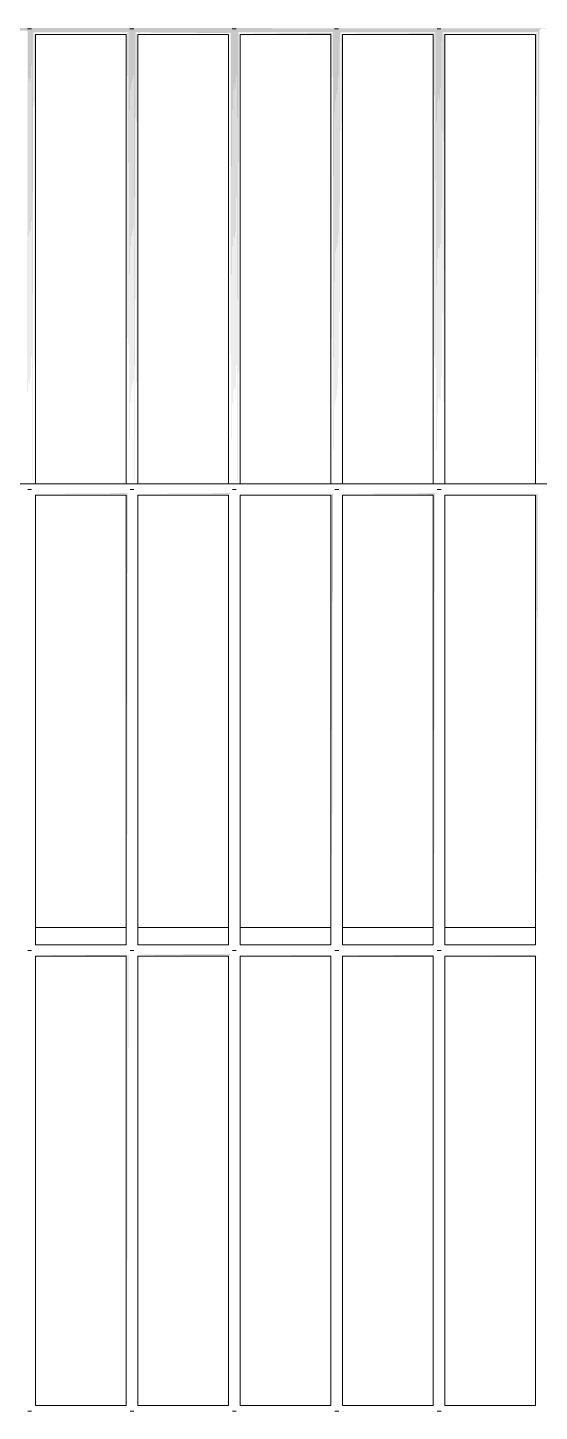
# Model space of a CAD drawing. Header units: metres. Extents: x -14 to 130, y -38 to 4.
# Drawn here: x 108.397 to 108.62, y -30.794 to -30.193 of the extents above; entities that cross this region are included whole.
import ezdxf

# ---------------------------------------------------------------- set-up
doc = ezdxf.new("R2010")
doc.units = ezdxf.units.M
doc.header["$MEASUREMENT"] = 0
doc.layers.add('A-Ost_Ansicht Ost PP_2_710 Gelände', color=7, linetype='Continuous')
doc.layers.add('A-Ost_Ansicht Ost PP_2_717 Außen Ausstattung', color=7, linetype='Continuous')

msp = doc.modelspace()

# ---------------------------------------------------------------- hatches: boundary and pattern name
at = {"layer": 'A-Ost_Ansicht Ost PP_2_717 Außen Ausstattung', "linetype": 'Continuous', "lineweight": 0, "true_color": 0x000000}
for points in [[(107.41924, -30.19373), (109.64424, -30.19373), (107.41924, -30.1933)], [(108.39835, -30.19373), (108.35388, -30.19373), (108.35432, -30.19416), (108.39791, -30.19416)], [(108.35432, -30.19416), (108.35474, -30.19458), (108.39749, -30.19458), (108.39791, -30.19416)], [(108.39749, -30.39123), (108.39791, -30.19416), (108.39749, -30.19458)], [(108.39835, -30.19373), (108.39791, -30.19416), (108.39791, -30.39123)], [(108.39835, -30.19373), (108.39878, -30.19416), (108.44238, -30.19416), (108.44281, -30.19373)], [(108.39835, -30.39123), (108.39878, -30.19416), (108.39835, -30.19373)], [(108.39878, -30.19416), (108.3992, -30.19458), (108.44196, -30.19458), (108.44238, -30.19416)], [(108.39878, -30.39123), (108.3992, -30.19458), (108.39878, -30.19416)], [(108.3992, -30.19458), (108.3996, -30.19498), (108.44156, -30.19498), (108.44196, -30.19458)], [(108.3992, -30.19458), (108.3992, -30.39123), (108.3996, -30.19498)], [(108.44156, -30.19498), (108.3996, -30.19498), (108.39995, -30.19534), (108.4412, -30.19534)], [(108.39995, -30.19534), (108.3996, -30.19498), (108.3996, -30.39123)], [(108.39995, -30.19534), (108.4409, -30.19564)], [(108.39995, -30.39123), (108.40026, -30.19564)], [(108.40026, -30.19564), (108.44065, -30.19589)], [(108.40026, -30.19564), (108.40026, -30.39123), (108.40051, -30.19589)], [(108.44065, -30.19589), (108.44065, -30.39123), (108.4409, -30.19564)], [(108.4409, -30.39123), (108.4412, -30.19534)], [(108.4412, -30.39123), (108.44156, -30.19498), (108.4412, -30.19534)], [(108.44156, -30.39123), (108.44196, -30.19458), (108.44156, -30.19498)], [(108.44196, -30.39123), (108.44238, -30.19416), (108.44196, -30.19458)], [(108.44238, -30.39123), (108.44281, -30.19373), (108.44238, -30.19416)], [(108.44281, -30.19373), (108.44324, -30.19416), (108.48684, -30.19416), (108.48727, -30.19373)], [(108.44281, -30.39123), (108.44324, -30.19416), (108.44281, -30.19373)], [(108.48684, -30.19416), (108.44324, -30.19416), (108.44367, -30.19458), (108.48642, -30.19458)], [(108.44324, -30.39123), (108.44367, -30.19458), (108.44324, -30.19416)], [(108.44367, -30.19458), (108.44406, -30.19498), (108.48602, -30.19498), (108.48642, -30.19458)], [(108.44367, -30.19458), (108.44367, -30.39123), (108.44406, -30.19498)], [(108.48602, -30.19498), (108.44406, -30.19498), (108.44442, -30.19534), (108.48567, -30.19534)], [(108.44406, -30.39123), (108.44442, -30.19534), (108.44406, -30.19498)], [(108.48567, -30.19534), (108.44442, -30.19534), (108.48536, -30.19564)], [(108.44442, -30.39123), (108.44473, -30.19564)], [(108.44473, -30.19564), (108.48511, -30.19589)], [(108.44473, -30.19564), (108.44473, -30.39123), (108.44498, -30.19589)], [(108.48511, -30.39123), (108.48536, -30.19564)], [(108.48536, -30.39123), (108.48567, -30.19534)], [(108.48567, -30.39123), (108.48602, -30.19498), (108.48567, -30.19534)], [(108.48602, -30.19498), (108.48602, -30.39123), (108.48642, -30.19458)], [(108.48684, -30.19416), (108.48642, -30.19458), (108.48642, -30.39123)], [(108.48684, -30.39123), (108.48727, -30.19373), (108.48684, -30.19416)], [(108.48727, -30.19373), (108.48771, -30.19416), (108.53131, -30.19416), (108.53174, -30.19373)], [(108.48727, -30.39123), (108.48771, -30.19416), (108.48727, -30.19373)], [(108.53131, -30.19416), (108.48771, -30.19416), (108.48813, -30.19458), (108.53088, -30.19458)], [(108.48771, -30.39123), (108.48813, -30.19458), (108.48771, -30.19416)], [(108.48813, -30.19458), (108.48852, -30.19498), (108.53049, -30.19498), (108.53088, -30.19458)], [(108.48813, -30.39123), (108.48852, -30.19498), (108.48813, -30.19458)], [(108.53049, -30.19498), (108.48852, -30.19498), (108.48888, -30.19534), (108.53013, -30.19534)], [(108.48852, -30.39123), (108.48888, -30.19534), (108.48852, -30.19498)], [(108.48888, -30.19534), (108.52982, -30.19564)], [(108.48888, -30.19534), (108.48888, -30.39123), (108.48919, -30.19564)], [(108.52982, -30.19564), (108.48919, -30.19564), (108.52957, -30.19589)], [(108.52957, -30.19589), (108.52957, -30.39123), (108.52982, -30.19564)], [(108.52982, -30.39123), (108.53013, -30.19534)], [(108.53049, -30.19498), (108.53013, -30.19534), (108.53013, -30.39123)], [(108.53049, -30.19498), (108.53049, -30.39123), (108.53088, -30.19458)], [(108.53088, -30.39123), (108.53131, -30.19416), (108.53088, -30.19458)], [(108.53131, -30.39123), (108.53174, -30.19373), (108.53131, -30.19416)], [(108.5762, -30.19373), (108.53174, -30.19373), (108.53217, -30.19416), (108.57577, -30.19416)], [(108.53174, -30.39123), (108.53217, -30.19416), (108.53174, -30.19373)], [(108.57577, -30.19416), (108.53217, -30.19416), (108.53259, -30.19458), (108.57535, -30.19458)], [(108.53217, -30.39123), (108.53259, -30.19458), (108.53217, -30.19416)], [(108.53259, -30.19458), (108.53299, -30.19498), (108.57495, -30.19498), (108.57535, -30.19458)], [(108.53259, -30.19458), (108.53259, -30.39123), (108.53299, -30.19498)], [(108.53299, -30.19498), (108.53335, -30.19534), (108.5746, -30.19534), (108.57495, -30.19498)], [(108.53299, -30.39123), (108.53335, -30.19534), (108.53299, -30.19498)], [(108.53335, -30.19534), (108.57429, -30.19564)], [(108.53335, -30.39123), (108.53365, -30.19564)], [(108.57429, -30.19564), (108.53365, -30.19564), (108.57404, -30.19589)], [(108.53365, -30.19564), (108.53365, -30.39123), (108.5339, -30.19589)], [(108.57404, -30.19589), (108.57404, -30.39123), (108.57429, -30.19564)], [(108.57429, -30.39123), (108.5746, -30.19534)], [(108.5746, -30.39123), (108.57495, -30.19498), (108.5746, -30.19534)], [(108.57495, -30.19498), (108.57495, -30.39123), (108.57535, -30.19458)], [(108.57577, -30.19416), (108.57535, -30.19458), (108.57535, -30.39123)], [(108.57577, -30.39123), (108.5762, -30.19373), (108.57577, -30.19416)], [(108.5762, -30.19373), (108.57664, -30.19416), (108.62023, -30.19416), (108.62067, -30.19373)], [(108.5762, -30.39123), (108.57664, -30.19416), (108.5762, -30.19373)], [(108.62023, -30.19416), (108.57664, -30.19416), (108.57706, -30.19458), (108.61981, -30.19458)], [(108.57664, -30.39123), (108.57706, -30.19458), (108.57664, -30.19416)], [(108.57706, -30.19458), (108.57745, -30.19498), (108.61942, -30.19498), (108.61981, -30.19458)], [(108.57706, -30.19458), (108.57706, -30.39123), (108.57745, -30.19498)], [(108.57745, -30.19498), (108.57781, -30.19534), (108.61906, -30.19534), (108.61942, -30.19498)], [(108.57745, -30.39123), (108.57781, -30.19534), (108.57745, -30.19498)], [(108.57781, -30.19534), (108.61875, -30.19564)], [(108.57812, -30.19564), (108.57781, -30.39123)], [(108.57812, -30.19564), (108.6185, -30.19589)], [(108.57812, -30.19564), (108.57812, -30.39123), (108.57837, -30.19589)], [(108.6185, -30.19589), (108.6185, -30.39123), (108.61875, -30.19564)], [(108.61875, -30.39123), (108.61906, -30.19534)], [(108.61906, -30.39123), (108.61942, -30.19498), (108.61906, -30.19534)], [(108.61942, -30.19498), (108.61942, -30.39123), (108.61981, -30.19458)], [(108.40051, -30.19589), (108.44046, -30.19608)], [(108.4007, -30.19608), (108.40051, -30.39123)], [(108.4007, -30.19608), (108.44035, -30.19619)], [(108.4007, -30.39123), (108.40081, -30.19619)], [(108.44035, -30.19619), (108.44035, -30.39123), (108.44046, -30.19608)], [(108.44046, -30.39123), (108.44065, -30.19589)], [(108.44498, -30.19589), (108.48493, -30.19608)], [(108.44498, -30.39123), (108.44516, -30.19608)], [(108.48493, -30.19608), (108.44516, -30.19608), (108.48481, -30.19619)], [(108.44516, -30.39123), (108.44527, -30.19619)], [(108.48481, -30.39123), (108.48493, -30.19608)], [(108.48493, -30.39123), (108.48511, -30.19589)], [(108.48919, -30.39123), (108.48944, -30.19589)], [(108.52957, -30.19589), (108.48944, -30.19589), (108.52939, -30.19608)], [(108.48944, -30.39123), (108.48962, -30.19608)], [(108.52939, -30.19608), (108.48962, -30.19608), (108.52928, -30.19619)], [(108.48962, -30.39123), (108.48974, -30.19619)], [(108.52928, -30.39123), (108.52939, -30.19608)], [(108.52939, -30.39123), (108.52957, -30.19589)], [(108.5339, -30.19589), (108.57385, -30.19608)], [(108.5339, -30.39123), (108.53409, -30.19608)], [(108.53409, -30.19608), (108.57374, -30.19619)], [(108.53409, -30.39123), (108.5342, -30.19619)], [(108.57374, -30.39123), (108.57385, -30.19608)], [(108.57385, -30.39123), (108.57404, -30.19589)], [(108.57837, -30.19589), (108.61832, -30.19608)], [(108.57837, -30.19589), (108.57837, -30.39123), (108.57855, -30.19608)], [(108.61832, -30.19608), (108.57855, -30.19608), (108.61821, -30.19619)], [(108.57867, -30.19619), (108.57855, -30.39123)], [(108.61821, -30.19619), (108.61821, -30.39123), (108.61832, -30.19608)], [(108.61832, -30.19608), (108.61832, -30.39123), (108.6185, -30.19589)], [(108.44123, -30.39534), (108.39998, -30.39534), (108.44092, -30.39564)], [(108.40029, -30.39564), (108.44067, -30.39589)], [(108.40054, -30.39589), (108.44049, -30.39608)], [(108.44049, -30.39608), (108.40072, -30.39608), (108.44038, -30.39619)], [(108.44049, -30.39608), (108.44038, -30.59127)], [(108.44049, -30.39608), (108.44049, -30.59138), (108.44067, -30.39589)], [(108.44067, -30.39589), (108.44067, -30.59156), (108.44092, -30.39564)], [(108.44123, -30.39534), (108.44092, -30.59181)], [(108.48569, -30.39534), (108.44444, -30.39534), (108.48539, -30.39564)], [(108.44475, -30.39564), (108.48514, -30.39589)], [(108.48514, -30.39589), (108.445, -30.39589), (108.48495, -30.39608)], [(108.44519, -30.39608), (108.48484, -30.39619)], [(108.48484, -30.59127), (108.48495, -30.39608)], [(108.48514, -30.39589), (108.48495, -30.59138)], [(108.48539, -30.39564), (108.48514, -30.59156)], [(108.48539, -30.59181), (108.48569, -30.39534)], [(108.48891, -30.39534), (108.52985, -30.39564)], [(108.48922, -30.39564), (108.5296, -30.39589)], [(108.5296, -30.39589), (108.48947, -30.39589), (108.52942, -30.39608)], [(108.48965, -30.39608), (108.5293, -30.39619)], [(108.52942, -30.39608), (108.5293, -30.59127)], [(108.52942, -30.39608), (108.52942, -30.59138), (108.5296, -30.39589)], [(108.5296, -30.39589), (108.5296, -30.59156), (108.52985, -30.39564)], [(108.52985, -30.39564), (108.52985, -30.59181), (108.53016, -30.39534)], [(108.57462, -30.39534), (108.53337, -30.39534), (108.57431, -30.39564)], [(108.57431, -30.39564), (108.53368, -30.39564), (108.57406, -30.39589)], [(108.53393, -30.39589), (108.57388, -30.39608)], [(108.53411, -30.39608), (108.57377, -30.39619)], [(108.57377, -30.59127), (108.57388, -30.39608)], [(108.57388, -30.39608), (108.57388, -30.59138), (108.57406, -30.39589)], [(108.57406, -30.39589), (108.57406, -30.59156), (108.57431, -30.39564)], [(108.57431, -30.59181), (108.57462, -30.39534)], [(108.57784, -30.39534), (108.61878, -30.39564)], [(108.57814, -30.39564), (108.61853, -30.39589)], [(108.61853, -30.39589), (108.57839, -30.39589), (108.61834, -30.39608)], [(108.57858, -30.39608), (108.61823, -30.39619)], [(108.61834, -30.39608), (108.61823, -30.59127)], [(108.61834, -30.39608), (108.61834, -30.59138), (108.61853, -30.39589)], [(108.61853, -30.39589), (108.61853, -30.59156), (108.61878, -30.39564)], [(108.61878, -30.39564), (108.61878, -30.59181), (108.61909, -30.39534)], [(108.39998, -30.59534), (108.44092, -30.59564)], [(108.44092, -30.59564), (108.40029, -30.59564), (108.44067, -30.59589)], [(108.44067, -30.59589), (108.40054, -30.59589), (108.44049, -30.59608)], [(108.44049, -30.59608), (108.40072, -30.59608), (108.44038, -30.59619)], [(108.44038, -30.79127), (108.44049, -30.59608)], [(108.44067, -30.59589), (108.44049, -30.79138)], [(108.44092, -30.59564), (108.44067, -30.79156)], [(108.44092, -30.59564), (108.44092, -30.79181), (108.44123, -30.59534)], [(108.48569, -30.59534), (108.44444, -30.59534), (108.48539, -30.59564)], [(108.44475, -30.59564), (108.48514, -30.59589)], [(108.48514, -30.59589), (108.445, -30.59589), (108.48495, -30.59608)], [(108.48495, -30.59608), (108.44519, -30.59608), (108.48484, -30.59619)], [(108.48484, -30.59619), (108.48484, -30.79127), (108.48495, -30.59608)], [(108.48495, -30.79138), (108.48514, -30.59589)], [(108.48539, -30.59564), (108.48514, -30.79156)], [(108.48539, -30.79181), (108.48569, -30.59534)], [(108.48891, -30.59534), (108.52985, -30.59564)], [(108.52985, -30.59564), (108.48922, -30.59564), (108.5296, -30.59589)], [(108.48947, -30.59589), (108.52942, -30.59608)], [(108.48965, -30.59608), (108.5293, -30.59619)], [(108.5293, -30.79127), (108.52942, -30.59608)], [(108.5296, -30.59589), (108.52942, -30.79138)], [(108.5296, -30.79156), (108.52985, -30.59564)], [(108.52985, -30.79181), (108.53016, -30.59534)], [(108.53337, -30.59534), (108.57431, -30.59564)], [(108.57431, -30.59564), (108.53368, -30.59564), (108.57406, -30.59589)], [(108.57406, -30.59589), (108.53393, -30.59589), (108.57388, -30.59608)], [(108.57388, -30.59608), (108.53411, -30.59608), (108.57377, -30.59619)], [(108.57388, -30.59608), (108.57377, -30.79127)], [(108.57406, -30.59589), (108.57388, -30.79138)], [(108.57431, -30.59564), (108.57406, -30.79156)], [(108.57431, -30.79181), (108.57462, -30.59534)], [(108.57784, -30.59534), (108.61878, -30.59564)], [(108.61878, -30.59564), (108.57814, -30.59564), (108.61853, -30.59589)], [(108.57839, -30.59589), (108.61834, -30.59608)], [(108.57858, -30.59608), (108.61823, -30.59619)], [(108.61823, -30.79127), (108.61834, -30.59608)], [(108.61834, -30.79138), (108.61853, -30.59589)], [(108.61878, -30.59564), (108.61853, -30.79156)], [(108.61878, -30.79181), (108.61909, -30.59534)]]:
    msp.add_hatch(color=18, dxfattribs=at).paths.add_polyline_path(points)

# ---------------------------------------------------------------- linework, layer by layer
at = {"layer": 'A-Ost_Ansicht Ost PP_2_710 Gelände', "color": 83, "linetype": 'Continuous', "lineweight": 13, "ltscale": 1000, "true_color": 0x89cd89}
for p, q in [((108.44038, -30.58373), (108.40084, -30.58373)), ((108.48485, -30.58373), (108.4453, -30.58373)), ((108.52931, -30.58373), (108.48976, -30.58373)), ((108.57377, -30.58373), (108.53423, -30.58373)), ((108.61824, -30.58373), (108.57869, -30.58373))]:
    msp.add_line(p, q, dxfattribs=at)
at = {"layer": 'A-Ost_Ansicht Ost PP_2_717 Außen Ausstattung', "color": 7, "linetype": 'Continuous', "lineweight": 13, "ltscale": 1000}
for p, q in [((108.39749, -30.19373), (108.39791, -30.19373)), ((108.39791, -30.19373), (108.39835, -30.19373)), ((108.39835, -30.19373), (108.39878, -30.19373)), ((108.39878, -30.19373), (108.3992, -30.19373)), ((108.44196, -30.19373), (108.44238, -30.19373)), ((108.44238, -30.19373), (108.44281, -30.19373)), ((108.44281, -30.19373), (108.44324, -30.19373)), ((108.44324, -30.19373), (108.44367, -30.19373)), ((108.48642, -30.19373), (108.48684, -30.19373)), ((108.48684, -30.19373), (108.48727, -30.19373)), ((108.48727, -30.19373), (108.48771, -30.19373)), ((108.48771, -30.19373), (108.48813, -30.19373)), ((108.53088, -30.19373), (108.53131, -30.19373)), ((108.53131, -30.19373), (108.53174, -30.19373)), ((108.53174, -30.19373), (108.53217, -30.19373)), ((108.53217, -30.19373), (108.53259, -30.19373)), ((108.57535, -30.19373), (108.57577, -30.19373)), ((108.57577, -30.19373), (108.5762, -30.19373)), ((108.5762, -30.19373), (108.57664, -30.19373)), ((108.57664, -30.19373), (108.57706, -30.19373)), ((108.40085, -30.39123), (108.40085, -30.19621)), ((108.44031, -30.19623), (108.40085, -30.19623)), ((108.44031, -30.39123), (108.44031, -30.19621)), ((108.44531, -30.39123), (108.44531, -30.19621)), ((108.48477, -30.19623), (108.44531, -30.19623)), ((108.48477, -30.39123), (108.48477, -30.19621)), ((108.48977, -30.39123), (108.48977, -30.19621)), ((108.52924, -30.19623), (108.48977, -30.19623)), ((108.52924, -30.39123), (108.52924, -30.19621)), ((108.53424, -30.39123), (108.53424, -30.19621)), ((108.5737, -30.19623), (108.53424, -30.19623)), ((108.5737, -30.39123), (108.5737, -30.19621)), ((108.5787, -30.39123), (108.5787, -30.19621)), ((108.61817, -30.19623), (108.5787, -30.19623)), ((108.61817, -30.39123), (108.61817, -30.19621)), ((105.41927, -30.39123), (111.63175, -30.39123)), ((108.39752, -30.39373), (108.39794, -30.39373)), ((108.39794, -30.39373), (108.39837, -30.39373)), ((108.39837, -30.39373), (108.39881, -30.39373)), ((108.39881, -30.39373), (108.39923, -30.39373)), ((108.44198, -30.39373), (108.4424, -30.39373)), ((108.4424, -30.39373), (108.44284, -30.39373)), ((108.44284, -30.39373), (108.44327, -30.39373)), ((108.44327, -30.39373), (108.44369, -30.39373)), ((108.48644, -30.39373), (108.48687, -30.39373)), ((108.48687, -30.39373), (108.4873, -30.39373)), ((108.4873, -30.39373), (108.48773, -30.39373)), ((108.48773, -30.39373), (108.48815, -30.39373)), ((108.53091, -30.39373), (108.53133, -30.39373)), ((108.53133, -30.39373), (108.53176, -30.39373)), ((108.53176, -30.39373), (108.5322, -30.39373)), ((108.5322, -30.39373), (108.53262, -30.39373)), ((108.57537, -30.39373), (108.57579, -30.39373)), ((108.57579, -30.39373), (108.57623, -30.39373)), ((108.57623, -30.39373), (108.57666, -30.39373)), ((108.57666, -30.39373), (108.57708, -30.39373)), ((108.40087, -30.59125), (108.40087, -30.39621)), ((108.40087, -30.39623), (108.44034, -30.39623)), ((108.44031, -30.59123), (108.44031, -30.39623)), ((108.44034, -30.59125), (108.44034, -30.39621)), ((108.44534, -30.59125), (108.44534, -30.39621)), ((108.44534, -30.39623), (108.4848, -30.39623)), ((108.48477, -30.59123), (108.48477, -30.39623)), ((108.4848, -30.59125), (108.4848, -30.39621)), ((108.4898, -30.59125), (108.4898, -30.39621)), ((108.4898, -30.39623), (108.52927, -30.39623)), ((108.52924, -30.59123), (108.52924, -30.39623)), ((108.52927, -30.59125), (108.52927, -30.39621)), ((108.53427, -30.59125), (108.53427, -30.39621)), ((108.53427, -30.39623), (108.57373, -30.39623)), ((108.5737, -30.59123), (108.5737, -30.39623)), ((108.57373, -30.59125), (108.57373, -30.39621)), ((108.57873, -30.59125), (108.57873, -30.39621)), ((108.57873, -30.39623), (108.61819, -30.39623)), ((108.61817, -30.59123), (108.61817, -30.39623)), ((108.61819, -30.59125), (108.61819, -30.39621)), ((108.40087, -30.59123), (108.44034, -30.59123)), ((108.44534, -30.59123), (108.4848, -30.59123)), ((108.4898, -30.59123), (108.52927, -30.59123)), ((108.53427, -30.59123), (108.57373, -30.59123)), ((108.57873, -30.59123), (108.61819, -30.59123)), ((108.39752, -30.59373), (108.39794, -30.59373)), ((108.39794, -30.59373), (108.39837, -30.59373)), ((108.39837, -30.59373), (108.39881, -30.59373)), ((108.39881, -30.59373), (108.39923, -30.59373)), ((108.40087, -30.79125), (108.40087, -30.59621)), ((108.40087, -30.59623), (108.44034, -30.59623)), ((108.44031, -30.79123), (108.44031, -30.59623)), ((108.44034, -30.79125), (108.44034, -30.59621)), ((108.44198, -30.59373), (108.4424, -30.59373)), ((108.4424, -30.59373), (108.44284, -30.59373)), ((108.44284, -30.59373), (108.44327, -30.59373)), ((108.44327, -30.59373), (108.44369, -30.59373)), ((108.44534, -30.79125), (108.44534, -30.59621)), ((108.44534, -30.59623), (108.4848, -30.59623)), ((108.48477, -30.79123), (108.48477, -30.59623)), ((108.4848, -30.79125), (108.4848, -30.59621)), ((108.48644, -30.59373), (108.48687, -30.59373)), ((108.48687, -30.59373), (108.4873, -30.59373)), ((108.4873, -30.59373), (108.48773, -30.59373)), ((108.48773, -30.59373), (108.48815, -30.59373)), ((108.4898, -30.79125), (108.4898, -30.59621)), ((108.4898, -30.59623), (108.52927, -30.59623)), ((108.52924, -30.79123), (108.52924, -30.59623)), ((108.52927, -30.79125), (108.52927, -30.59621)), ((108.53091, -30.59373), (108.53133, -30.59373)), ((108.53133, -30.59373), (108.53176, -30.59373)), ((108.53176, -30.59373), (108.5322, -30.59373)), ((108.5322, -30.59373), (108.53262, -30.59373)), ((108.53427, -30.79125), (108.53427, -30.59621)), ((108.53427, -30.59623), (108.57373, -30.59623)), ((108.5737, -30.79123), (108.5737, -30.59623)), ((108.57373, -30.79125), (108.57373, -30.59621)), ((108.57537, -30.59373), (108.57579, -30.59373)), ((108.57579, -30.59373), (108.57623, -30.59373)), ((108.57623, -30.59373), (108.57666, -30.59373)), ((108.57666, -30.59373), (108.57708, -30.59373)), ((108.57873, -30.79125), (108.57873, -30.59621)), ((108.57873, -30.59623), (108.61819, -30.59623)), ((108.61817, -30.79123), (108.61817, -30.59623)), ((108.61819, -30.79125), (108.61819, -30.59621)), ((108.39752, -30.79373), (108.39794, -30.79373)), ((108.39794, -30.79373), (108.39837, -30.79373)), ((108.39837, -30.79373), (108.39881, -30.79373)), ((108.39881, -30.79373), (108.39923, -30.79373)), ((108.40087, -30.79123), (108.44034, -30.79123)), ((108.44198, -30.79373), (108.4424, -30.79373)), ((108.4424, -30.79373), (108.44284, -30.79373)), ((108.44284, -30.79373), (108.44327, -30.79373)), ((108.44327, -30.79373), (108.44369, -30.79373)), ((108.44534, -30.79123), (108.4848, -30.79123)), ((108.48644, -30.79373), (108.48687, -30.79373)), ((108.48687, -30.79373), (108.4873, -30.79373)), ((108.4873, -30.79373), (108.48773, -30.79373)), ((108.48773, -30.79373), (108.48815, -30.79373)), ((108.4898, -30.79123), (108.52927, -30.79123)), ((108.53091, -30.79373), (108.53133, -30.79373)), ((108.53133, -30.79373), (108.53176, -30.79373)), ((108.53176, -30.79373), (108.5322, -30.79373)), ((108.5322, -30.79373), (108.53262, -30.79373)), ((108.53427, -30.79123), (108.57373, -30.79123)), ((108.57537, -30.79373), (108.57579, -30.79373)), ((108.57579, -30.79373), (108.57623, -30.79373)), ((108.57623, -30.79373), (108.57666, -30.79373)), ((108.57666, -30.79373), (108.57708, -30.79373)), ((108.57873, -30.79123), (108.61819, -30.79123))]:
    msp.add_line(p, q, dxfattribs=at)

doc.saveas('drawing.dxf')
